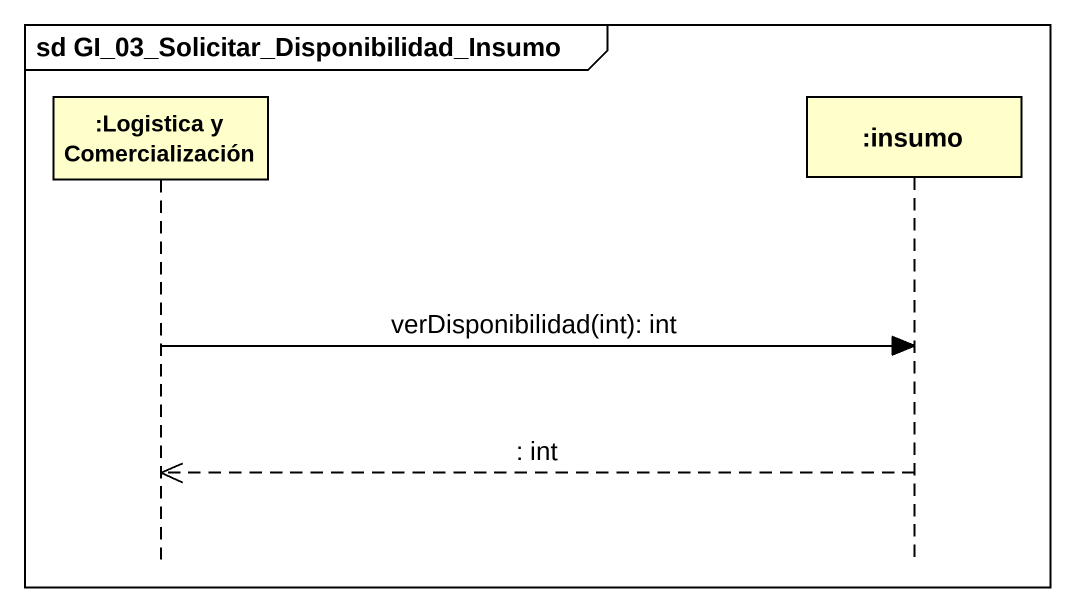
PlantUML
@startuml
mainframe sd GI_03_Solicitar_Disponibilidad_Insumo
hide footbox
participant ":Logistica y Comercialización" as Logistica_y_Comercialización
participant ":insumo" as insumo

Logistica_y_Comercialización -> insumo : verDisponibilidad(int): int
insumo -->> Logistica_y_Comercialización : : int
@enduml
